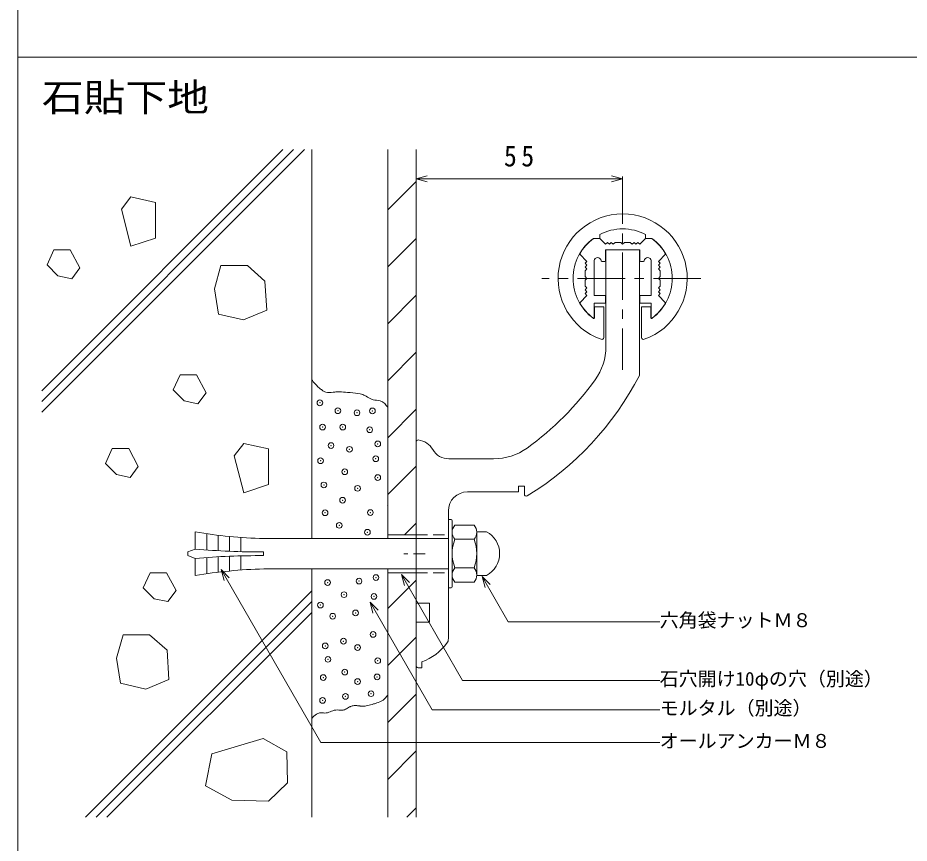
# Model space of a CAD drawing. Units: millimetres, scale not verified. Extents: x -3793 to 1974, y -1367 to 1367.
# Drawn here: x -1974 to -1035, y -372 to 498 of the extents above; entities that cross this region are included whole.
import ezdxf
from ezdxf.enums import TextEntityAlignment as Align

# ---------------------------------------------------------------- set-up
doc = ezdxf.new("R2010")
doc.units = ezdxf.units.MM
doc.header["$LTSCALE"] = 10
doc.header["$PDMODE"] = 32
doc.header["$PDSIZE"] = 6
doc.linetypes.add('CHAIN1', pattern=[8, 5, -1, 1, -1])
doc.linetypes.add('DASHED1', pattern=[1.8, 1.2, -0.6])
doc.layers.add('0-F_外枠', color=7, linetype='Continuous', lineweight=18)
doc.styles.add('ＭＳ ゴシック', font='')
doc.styles.get('ＭＳ ゴシック').set_extended_font_data('MS Gothic')

msp = doc.modelspace()

# ---------------------------------------------------------------- linework, layer by layer
at = {"layer": '0-F_外枠'}
for p, q in [((1273.23, 456), (-1974, 456)), ((-1672.11, 358.9), (-1948.85, 82.16)), ((-1683.42, 358.9), (-1948.85, 93.48)), ((-1694.74, 358.9), (-1948.85, 104.79)), ((-1664.32, -50.96), (-1664.32, 358.9)), ((-1584.32, -50.96), (-1584.32, 358.9)), ((-1554.32, -344.48), (-1554.32, 358.9)), ((-1584.32, 295.3), (-1554.32, 325.3)), ((-1584.32, 235.3), (-1554.32, 265.3)), ((-1367.44, 265.28), (-1360.92, 265.28)), ((-1360.72, 265.08), (-1367.38, 265.08)), ((-1360.92, 265.28), (-1360.92, 269.33)), ((-1354.72, 259.08), (-1360.72, 265.08)), ((-1318.72, 259.08), (-1312.72, 265.08)), ((-1312.72, 265.08), (-1306.06, 265.08)), ((-1312.52, 265.28), (-1312.52, 269.33)), ((-1305.99, 265.28), (-1312.52, 265.28)), ((-1354.72, 259.08), (-1352.72, 261.08)), ((-1350.72, 259.08), (-1352.72, 261.08)), ((-1348.72, 261.08), (-1350.72, 259.08)), ((-1346.72, 259.08), (-1348.72, 261.08)), ((-1344.72, 261.08), (-1346.72, 259.08)), ((-1338.72, 261.08), (-1344.72, 261.08)), ((-1338.72, 261.08), (-1336.72, 259.08)), ((-1334.72, 261.08), (-1336.72, 259.08)), ((-1334.72, 261.08), (-1328.72, 261.08)), ((-1324.72, 261.08), (-1322.72, 259.08)), ((-1322.72, 259.08), (-1320.72, 261.08)), ((-1318.72, 259.08), (-1320.72, 261.08)), ((-1354.72, 253.08), (-1336.72, 253.08)), ((-1354.72, 241.88), (-1354.72, 253.08)), ((-1354.32, 253.04), (-1319.12, 253.04)), ((-1354.32, 253.04), (-1354.32, 151.35)), ((-1318.72, 253.08), (-1336.72, 253.08)), ((-1319.12, 253.04), (-1319.12, 120.92)), ((-1318.72, 241.88), (-1318.72, 253.08)), ((-1299.12, 241.08), (-1291.69, 248.51)), ((-1291.69, 248.51), (-1291.48, 248.72)), ((-1760, 236.65), (-1766.81, 212.13)), ((-1366.72, 205.08), (-1366.72, 241.83)), ((-1355.52, 241.08), (-1358.72, 241.08)), ((-1317.92, 241.08), (-1314.72, 241.08)), ((-1299.12, 241.08), (-1297.12, 239.08)), ((-1297.12, 239.08), (-1299.12, 237.08)), ((-1299.12, 237.08), (-1297.12, 235.08)), ((-1297.12, 235.08), (-1299.12, 233.08)), ((-1374.32, 233.08), (-1376.32, 231.08)), ((-1376.32, 225.08), (-1376.32, 231.08)), ((-1299.12, 233.08), (-1297.12, 231.08)), ((-1297.12, 225.08), (-1297.12, 231.08)), ((-1376.32, 225.08), (-1374.32, 223.08)), ((-1376.32, 221.08), (-1374.32, 223.08)), ((-1376.32, 221.08), (-1376.32, 215.08)), ((-1297.12, 225.08), (-1299.12, 223.08)), ((-1297.12, 221.08), (-1299.12, 223.08)), ((-1297.12, 221.08), (-1297.12, 215.08)), ((-1766.81, 212.13), (-1762.72, 185.57)), ((-1374.32, 213.08), (-1376.32, 215.08)), ((-1299.12, 213.08), (-1297.12, 215.08)), ((-1297.12, 211.08), (-1299.12, 213.08)), ((-1299.12, 209.08), (-1297.12, 211.08)), ((-1297.12, 207.08), (-1299.12, 209.08)), ((-1299.12, 205.08), (-1297.12, 207.08)), ((-1584.32, 175.3), (-1554.32, 205.3)), ((-1354.72, 205.08), (-1366.72, 205.08)), ((-1318.72, 205.08), (-1318.72, 197.08)), ((-1299.12, 205.08), (-1291.89, 197.85)), ((-1291.89, 197.85), (-1291.57, 197.53)), ((-1291.57, 197.53), (-1291.48, 197.44)), ((-1366.72, 197.08), (-1366.72, 181.39)), ((-1366.52, 193.08), (-1366.52, 181.39)), ((-1356.72, 193.08), (-1366.52, 193.08)), ((-1356.72, 160.86), (-1356.72, 193.08)), ((-1318.72, 197.08), (-1306.72, 197.08)), ((-1316.72, 160.86), (-1316.72, 193.08)), ((-1316.72, 193.08), (-1306.92, 193.08)), ((-1306.92, 193.08), (-1306.92, 181.39)), ((-1306.72, 197.08), (-1306.72, 181.39)), ((-1584.32, 115.3), (-1554.32, 145.3)), ((-1584.32, 55.3), (-1554.32, 85.3)), ((-1554.32, 50.93), (-1554.32, -118.96)), ((-1519.73, 33.04), (-1472.64, 33.04)), ((-1584.32, -4.7), (-1554.32, 25.3)), ((-1446.32, 4.24), (-1440.32, 4.24)), ((-1446.32, -1.76), (-1446.32, 4.24)), ((-1440.32, 4.24), (-1440.32, -4.22)), ((-1500.32, -1.76), (-1446.32, -1.76)), ((-1584.52, -16.27), (-1584.32, -16.56)), ((-1584.52, -16.27), (-1584.32, -16.56)), ((-1520.32, -21.76), (-1520.32, -156.34)), ((-1566.58, -46.96), (-1554.32, -34.7)), ((-1517.56, -30.94), (-1520.32, -30.94)), ((-1516.36, -101.78), (-1516.36, -32.14)), ((-1493.27, -36.72), (-1513.47, -36.72)), ((-1787, -61.96), (-1787.01, -43.96)), ((-1775, -62.95), (-1775.01, -45.88)), ((-1490.37, -43.75), (-1480.25, -43.75)), ((-1490.37, -89.26), (-1490.37, -44.23)), ((-1763.01, -63.74), (-1763.01, -47.49)), ((-1751.01, -64.33), (-1751.01, -48.8)), ((-1739.01, -64.74), (-1739.01, -49.82)), ((-1714.93, -50.96), (-1520.32, -50.96)), ((-1554.32, -46.96), (-1584.32, -46.96)), ((-1493.27, -51.73), (-1513.47, -51.73)), ((-1795.01, -64.96), (-1787.01, -61.96)), ((-1715, -64.96), (-1715, -68.96)), ((-1787, -89.96), (-1787, -71.96)), ((-1775, -88.05), (-1775, -70.97)), ((-1763, -86.43), (-1763, -70.18)), ((-1751, -85.12), (-1751, -69.59)), ((-1739, -84.11), (-1739, -69.18)), ((-1714.93, -82.96), (-1520.32, -82.96)), ((-1664.32, -344.48), (-1664.32, -82.96)), ((-1584.32, -344.48), (-1584.32, -82.96)), ((-1493.27, -81.76), (-1513.47, -81.76)), ((-1817.33, -86.9), (-1834.66, -86.9)), ((-1554.32, -86.96), (-1584.32, -86.96)), ((-1490.37, -89.75), (-1480.24, -89.75)), ((-1584.32, -124.7), (-1554.32, -94.7)), ((-1517.56, -102.98), (-1520.32, -102.98)), ((-1493.27, -96.77), (-1513.47, -96.77)), ((-1664.32, -106.11), (-1902.7, -344.48)), ((-1584.38, -112.08), (-1584.32, -112.01)), ((-1584.38, -112.08), (-1584.32, -112.01)), ((-1664.32, -117.42), (-1891.38, -344.48)), ((-1664.32, -128.73), (-1880.07, -344.48)), ((-1540.32, -138.96), (-1554.32, -138.96)), ((-1554.32, -184.96), (-1554.32, -138.96)), ((-1863.11, -152.28), (-1869.92, -176.8)), ((-1584.32, -184.7), (-1554.32, -154.7)), ((-1869.92, -176.8), (-1865.83, -203.36)), ((-1552.32, -186.96), (-1548.32, -186.96)), ((-1548.32, -186.96), (-1548.32, -180.96)), ((-1584.32, -244.7), (-1554.32, -214.7)), ((-1715.38, -261.51), (-1769.5, -277.66)), ((-1690.73, -275.73), (-1715.38, -261.51)), ((-1584.32, -304.7), (-1554.32, -274.7)), ((-1564.1, -344.48), (-1554.32, -334.7))]:
    msp.add_line(p, q, dxfattribs=at)
at = {"layer": '0-F_外枠', "color": 3, "lineweight": 9}
for p, q in [((-1554.32, 328.02), (-1542.73, 331.12)), ((-1336.72, 328.02), (-1348.31, 331.12)), ((-1554.32, 328.02), (-1336.72, 328.02)), ((-1554.32, 328.02), (-1542.73, 324.91)), ((-1336.72, 328.02), (-1348.31, 324.91)), ((-1759.8, -83.69), (-1756.7, -95.28)), ((-1759.8, -83.69), (-1751.32, -92.18)), ((-1654.63, -265.86), (-1759.8, -83.69)), ((-1569.85, -88.79), (-1566.74, -100.38)), ((-1569.85, -88.79), (-1561.36, -97.27)), ((-1505.41, -200.39), (-1569.85, -88.79)), ((-1484.87, -91), (-1481.76, -102.59)), ((-1484.87, -91), (-1476.38, -99.48)), ((-1457.34, -138.67), (-1484.87, -91)), ((-1602.9, -117.82), (-1599.79, -129.41)), ((-1602.9, -117.82), (-1594.42, -126.31)), ((-1537.42, -231.23), (-1602.9, -117.82)), ((-1457.34, -138.67), (-1297.72, -138.67)), ((-1505.41, -200.39), (-1297.72, -200.39)), ((-1537.42, -231.23), (-1297.72, -231.23)), ((-1654.63, -265.86), (-1297.72, -265.86))]:
    msp.add_line(p, q, dxfattribs=at)
at = {"layer": '0-F_外枠', "color": 5, "linetype": 'CHAIN1'}
for p, q in [((-1336.72, 330.5), (-1336.72, 126.64)), ((-1254.26, 223.08), (-1421.98, 223.08))]:
    msp.add_line(p, q, dxfattribs=at)
at = {"layer": '0-F_外枠', "color": 5, "linetype": 'DASHED1'}
for p, q in [((-1554.32, -46.96), (-1520.32, -46.96)), ((-1544.98, -66.96), (-1567.19, -66.96)), ((-1554.32, -86.96), (-1520.32, -86.96))]:
    msp.add_line(p, q, dxfattribs=at)
at = {"layer": '0-F_外枠'}
for points in [[(-1974, -1366.99), (1973.99, -1366.99), (1973.99, 1367), (-1974, 1367)], [(-1864.9, 295.98), (-1854.79, 256.98), (-1828.78, 265.64), (-1828.78, 303.2), (-1854.79, 308.98)], [(-1936.03, 253.13), (-1943.25, 237.24), (-1931.69, 225.68), (-1917.25, 222.8), (-1908.58, 234.35), (-1918.69, 253.13)], [(-1803.03, 121.49), (-1810.25, 105.6), (-1798.69, 94.04), (-1784.25, 91.15), (-1775.58, 102.71), (-1785.69, 121.49)], [(-1746.03, 36.23), (-1735.92, -2.78), (-1709.91, 5.89), (-1709.91, 43.45), (-1735.92, 49.23)], [(-1874.53, 43.85), (-1881.75, 27.96), (-1870.2, 16.41), (-1855.75, 13.52), (-1847.08, 25.07), (-1857.2, 43.85)]]:
    msp.add_lwpolyline(points, close=True, dxfattribs=at)
for points in [[(-1328.72, 261.08), (-1326.72, 259.08), (-1324.72, 261.08)], [(-1374.32, 241.08), (-1381.74, 248.51), (-1381.96, 248.72)], [(-1762.72, 185.57), (-1736.16, 179.44), (-1711.65, 189.66), (-1713.69, 220.3), (-1732.08, 236.65), (-1760, 236.65)], [(-1374.32, 241.08), (-1376.32, 239.08), (-1374.32, 237.08), (-1376.32, 235.08), (-1374.32, 233.08)], [(-1318.72, 205.08), (-1306.72, 205.08), (-1306.72, 241.83)], [(-1374.32, 205.08), (-1376.32, 207.08), (-1374.32, 209.08), (-1376.32, 211.08), (-1374.32, 213.08)], [(-1374.32, 205.08), (-1381.55, 197.85), (-1381.87, 197.53), (-1381.96, 197.44)], [(-1354.72, 205.08), (-1354.72, 197.08), (-1366.72, 197.08)], [(-1645.82, 102.99), (-1647.73, 103.08), (-1649.56, 103.42), (-1650.59, 103.76), (-1651.07, 103.96), (-1651.89, 104.37), (-1652.68, 104.84), (-1653.45, 105.36), (-1654.21, 105.92), (-1654.95, 106.5), (-1655.37, 106.85), (-1655.85, 107.25), (-1656.66, 107.96), (-1657.46, 108.67), (-1658.23, 109.4), (-1658.99, 110.14), (-1659.73, 110.9), (-1660.15, 111.35), (-1660.74, 112), (-1661.74, 113.15), (-1662.71, 114.32), (-1663.66, 115.52), (-1664.32, 116.37)], [(-1584.52, 87.73), (-1584.97, 88.32), (-1585.77, 89.32), (-1586.58, 90.29), (-1587.43, 91.19), (-1588.32, 92.01), (-1589.27, 92.72), (-1589.86, 93.07), (-1590.75, 93.5), (-1592.4, 94.04), (-1594.14, 94.4), (-1595.94, 94.68), (-1597.75, 94.96), (-1599.54, 95.32), (-1600.54, 95.6), (-1601.41, 95.92), (-1602.87, 96.57), (-1604.28, 97.32), (-1605.66, 98.13), (-1607.04, 98.93), (-1608.43, 99.7), (-1609.26, 100.1), (-1610.66, 100.69), (-1613.16, 101.46), (-1615.74, 102), (-1618.38, 102.37), (-1621.06, 102.61), (-1623.74, 102.8), (-1625.28, 102.91), (-1626.56, 103.01), (-1628.74, 103.19), (-1630.92, 103.36), (-1633.09, 103.49), (-1635.28, 103.55), (-1637.49, 103.54), (-1638.78, 103.48), (-1639.92, 103.39), (-1641.9, 103.21), (-1643.88, 103.05), (-1645.82, 102.99)], [(-1787.01, -71.96), (-1795, -68.96), (-1795.01, -64.96)], [(-1834.66, -86.9), (-1841.89, -102.79), (-1830.33, -114.34), (-1815.88, -117.23)], [(-1815.88, -117.23), (-1807.22, -105.68), (-1817.33, -86.9)], [(-1540.32, -138.96), (-1540.32, -118.96), (-1554.32, -118.96)], [(-1865.83, -203.36), (-1839.27, -209.49), (-1814.76, -199.27), (-1816.8, -168.63), (-1835.19, -152.28), (-1863.11, -152.28)], [(-1584.38, -216.08), (-1584.79, -216.59), (-1585.51, -217.47), (-1586.25, -218.32), (-1587, -219.15), (-1587.79, -219.93), (-1588.62, -220.66), (-1589.12, -221.05), (-1589.86, -221.56), (-1591.22, -222.34), (-1592.66, -223.01), (-1594.16, -223.59), (-1595.69, -224.11), (-1597.24, -224.6), (-1598.14, -224.88), (-1599.08, -225.18), (-1600.69, -225.68), (-1602.29, -226.16), (-1603.89, -226.59), (-1605.5, -226.96), (-1607.12, -227.25), (-1608.07, -227.36), (-1608.56, -227.41), (-1609.4, -227.46), (-1610.24, -227.49), (-1611.09, -227.49), (-1611.93, -227.46), (-1612.78, -227.41), (-1613.27, -227.36), (-1613.73, -227.32), (-1614.54, -227.23), (-1615.34, -227.13), (-1616.15, -227.04), (-1616.95, -226.97), (-1617.76, -226.92), (-1618.23, -226.91), (-1618.77, -226.92), (-1619.71, -226.97), (-1620.64, -227.09), (-1621.57, -227.27)], [(-1621.57, -227.27), (-1622.48, -227.52), (-1623.37, -227.83), (-1623.87, -228.04), (-1624.51, -228.35), (-1625.57, -228.94), (-1626.62, -229.57), (-1627.66, -230.19), (-1628.71, -230.76), (-1629.78, -231.22), (-1630.42, -231.43), (-1631.26, -231.6), (-1632.77, -231.73), (-1634.32, -231.69), (-1635.89, -231.59), (-1637.46, -231.51), (-1639.01, -231.55), (-1639.9, -231.65), (-1640.72, -231.83), (-1642.12, -232.27), (-1643.49, -232.82), (-1644.86, -233.41), (-1646.24, -233.97), (-1647.64, -234.41), (-1648.47, -234.59), (-1649.26, -234.68), (-1650.63, -234.74), (-1652.02, -234.7), (-1653.4, -234.63), (-1654.77, -234.61), (-1656.09, -234.69), (-1656.82, -234.81), (-1657.79, -235.09), (-1659.37, -235.84), (-1660.84, -236.88), (-1662.23, -238.15), (-1663.57, -239.59), (-1664.32, -240.47)], [(-1769.5, -277.66), (-1776.22, -311.28), (-1748.37, -326.65), (-1709.94, -327.61), (-1689.77, -308.4), (-1690.73, -275.73)]]:
    msp.add_lwpolyline(points, dxfattribs=at)
for centre, radius, start, end in [((-1336.72, 223.08), 68, 90, 250.52878), ((-1336.72, 223.08), 68, 289.47122, 90), ((-1336.72, 223.08), 52.2, 90, 117.61975), ((-1336.72, 223.08), 52.2, 62.38025, 90), ((-1336.72, 223.08), 52.2, 126.05727, 233.90348), ((-1336.72, 223.08), 52, 126.12893, 150.41967), ((-1336.72, 223.08), 52, 29.58033, 53.87107), ((-1336.72, 223.08), 52.2, 306.09652, 53.94273), ((-1363.12, 241.46), 3.62, 5.45262, 173.80057), ((-1310.32, 241.46), 3.62, 6.19943, 174.54738), ((-1366.52, 241.83), 0.2, 173.80057, 180), ((-1358.72, 241.88), 0.8, 185.45262, 270), ((-1355.52, 241.88), 0.8, 270, 0), ((-1317.92, 241.88), 0.8, 180, 270), ((-1314.72, 241.88), 0.8, 270, 354.54738), ((-1306.92, 241.83), 0.2, 0, 6.19943), ((-1336.72, 223.08), 52, 209.54242, 233.90348), ((-1336.72, 223.08), 52, 306.09652, 330.45758), ((-1367.12, 181.39), 0.6, 233.90348, 0), ((-1367.12, 181.39), 0.4, 233.90348, 0), ((-1306.32, 181.39), 0.6, 180, 306.09652), ((-1306.32, 181.39), 0.4, 180, 306.09652), ((-1358.72, 160.86), 2, 250.52878, 0), ((-1314.72, 160.86), 2, 180, 289.47122), ((-1414.32, 151.35), 60, 324.1193, 0), ((-1624.98, 303.73), 320, 305.8693, 324.1193), ((-1603.6, 267.45), 320, 301.31489, 332.74695), ((-1552.33, 50.93), 2, 83.62063, 180), ((-1554.32, 33.04), 20, 28.97316, 83.62063), ((-1519.68, 53.04), 20, 211.03739, 269.86404), ((-1472.64, 93.04), 60, 270, 305.8693), ((-1500.32, -21.76), 20, 90, 180), ((-1438.32, -4.22), 2, 180, 301.31489), ((-1517.56, -32.14), 1.2, 0, 90), ((-1505.21, -44.23), 11.16, 137.75012, 222.24661), ((-1501.53, -44.23), 11.16, 317.7534, 42.24988), ((-1703.6, 440.38), 491.47, 260.22955, 268.67901), ((-1492.37, -66.75), 26, 297.79779, 62.20712), ((-1476.06, -66.74), 40.31, 158.1344, 201.8656), ((-1530.68, -66.74), 40.31, 338.1344, 21.8656), ((-1720.1, 678.5), 743.47, 264.83676, 270.39252), ((-1720.09, -812.41), 743.47, 89.60817, 95.16393), ((-1703.6, -574.3), 491.47, 91.32105, 99.77069), ((-1505.21, -89.26), 11.16, 137.7534, 222.24988), ((-1501.53, -89.26), 11.16, 317.75012, 42.24661), ((-1517.56, -101.78), 1.2, 270, 0), ((-1528.32, -156.34), 8, 322.82735, 0), ((-1569.75, -124.92), 60, 290.93095, 322.82735), ((-1552.32, -184.96), 2, 180, 270)]:
    msp.add_arc(centre, radius, start, end, dxfattribs=at)
for p in [(-1655.74, 92.03), (-1636.81, 83.71), (-1616.64, 81.55), (-1600.42, 83.52), (-1652.91, 66.5), (-1631.63, 66.5), (-1603.26, 63.66), (-1644.01, 46.98), (-1594.75, 48.77), (-1624.54, 43.09), (-1655.04, 31.04), (-1596.88, 33.16), (-1629.56, 19.4), (-1594.75, 13.31), (-1651.49, 5.5), (-1616.03, 1.96), (-1631.83, -10.56), (-1650.29, -23.79), (-1602.55, -23.58), (-1635.31, -37.03), (-1605.7, -44.34), (-1614.5, -95.76), (-1596.65, -92.07), (-1647.62, -97.27), (-1630.33, -110.05), (-1598.74, -111.92), (-1655.17, -120.98), (-1642.27, -132.8), (-1618.15, -129.26), (-1599.71, -151.95), (-1630.92, -159.04), (-1650.07, -164.01), (-1616.01, -165.76), (-1647.23, -178.19), (-1594.75, -179.61), (-1652.2, -197.34), (-1629.5, -191.67), (-1595.46, -196.63), (-1616.03, -201.6), (-1628.79, -217.2), (-1601.84, -214.37), (-1652.91, -221.46)]:
    msp.add_point(p, dxfattribs=at)

# ---------------------------------------------------------------- texts
at = {"layer": '0-F_外枠', "color": 2, "style": 'ＭＳ ゴシック', "width": 1.1}
msp.add_text('石貼下地', height=29.33, dxfattribs=at).set_placement((-1948.64, 390.33), align=Align.BOTTOM_LEFT)
at = {"layer": '0-F_外枠', "color": 2, "style": 'ＭＳ ゴシック'}
for s, p in [('六角袋ナットＭ８', (-1297.72, -148.67)), ('石穴開け10φの穴（別途）', (-1297.72, -210.39)), ('モルタル（別途）', (-1297.72, -241.23)), ('オールアンカーＭ８', (-1297.72, -275.86))]:
    msp.add_text(s, height=14.66, dxfattribs=at).set_placement(p, align=Align.BOTTOM_LEFT)
at = {"layer": '0-F_外枠', "color": 2, "insert": (-1461.77, 340.69), "char_height": 21.99, "attachment_point": 7, "style": 'ＭＳ ゴシック'}
msp.add_mtext('\\T1.36;\\W0.9;55', dxfattribs=at)

doc.saveas('drawing.dxf')
